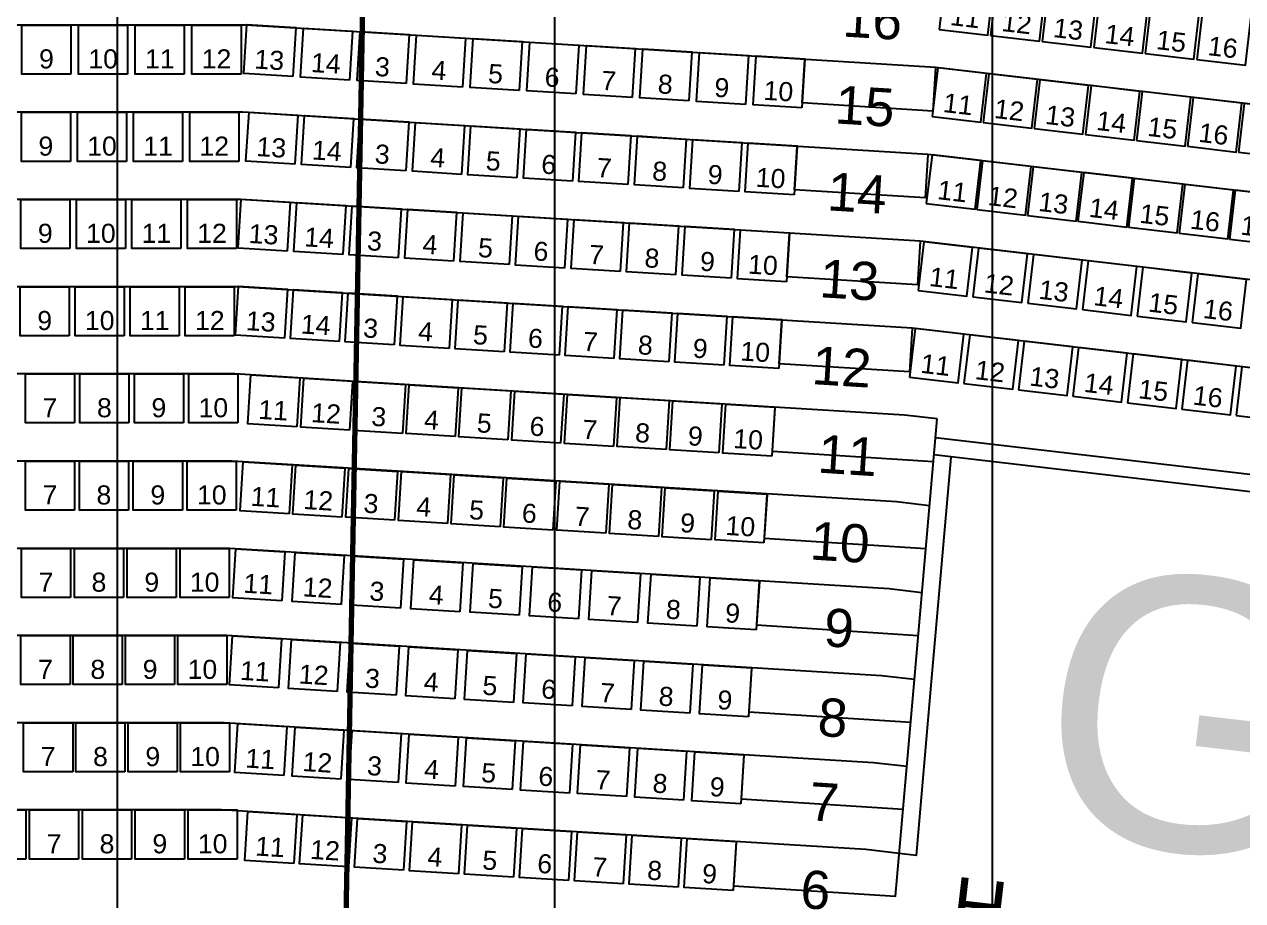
# Model space of a CAD drawing. Header units: millimetres. Extents: x -76108 to 202332, y 27411 to 140378.
# Drawn here: x 119909 to 131088, y 110235 to 118273 of the extents above; entities that cross this region are included whole.
import ezdxf
from ezdxf.enums import TextEntityAlignment as Align

# ---------------------------------------------------------------- set-up
doc = ezdxf.new("R2010")
doc.units = ezdxf.units.MM
doc.header["$LTSCALE"] = 100
for name, color, linetype in [('F-RADER', 252, 'CONTINUOUS'), ('F-STOLAR', 1, 'CONTINUOUS'), ('F-STOLNUMMER', 7, 'CONTINUOUS'), ('G-RADER', 252, 'CONTINUOUS'), ('G-RADNUMMER', 4, 'CONTINUOUS'), ('G-STOLAR', 1, 'CONTINUOUS'), ('G-STOLNUMMER', 7, 'CONTINUOUS'), ('G-TRAPPA', 254, 'CONTINUOUS'), ('LINOR_HÄNG', 40, 'CONTINUOUS'), ('SEKTIONS_NR', 4, 'CONTINUOUS')]:
    doc.layers.add(name, color=color, linetype=linetype)
doc.layers.add('SEKTIONER', color=4, linetype='CONTINUOUS', lineweight=70)
doc.styles.add('ARIAL', font='arial.ttf')

msp = doc.modelspace()

# ---------------------------------------------------------------- linework, layer by layer
at = {"layer": 'F-RADER'}
for p, q in [((121938, 118266.7), (118752.6, 118266.7)), ((123008.3, 118200.9), (121938, 118266.7)), ((121913.5, 117466.7), (118752.6, 117466.7)), ((122993.5, 117400.4), (121913.5, 117466.7)), ((121888.9, 116666.7), (118752.6, 116666.7)), ((122978.7, 116599.8), (121888.9, 116666.7)), ((121864.4, 115866.7), (118752.6, 115866.7)), ((122963.8, 115799.2), (121864.4, 115866.7)), ((121839.8, 115066.7), (118752.6, 115066.7)), ((122072.5, 115052.4), (121839.8, 115066.7)), ((122949, 114998.6), (121839.8, 115066.7)), ((121815.3, 114266.7), (118752.6, 114266.7)), ((122934.2, 114198), (121815.3, 114266.7)), ((121790.7, 113466.7), (118752.6, 113466.7)), ((122919.4, 113397.4), (121790.7, 113466.7)), ((121766.2, 112666.7), (118752.6, 112666.7)), ((122870.3, 112598.9), (121766.2, 112666.7)), ((121741.6, 111866.7), (118752.6, 111866.7)), ((122889.7, 111796.2), (121741.6, 111866.7)), ((121717.1, 111066.7), (118752.6, 111066.7)), ((122874.9, 110995.6), (121717.1, 111066.7))]:
    msp.add_line(p, q, dxfattribs=at)
at = {"layer": 'F-STOLAR'}
for points in [[(120337.2, 117816.7), (119887.2, 117816.7), (119887.2, 118266.7), (120337.2, 118266.7)], [(120857.2, 117816.7), (120407.2, 117816.7), (120407.2, 118266.7), (120857.2, 118266.7)], [(121377.2, 117816.7), (120927.2, 117816.7), (120927.2, 118266.7), (121377.2, 118266.7)], [(121897.2, 117816.7), (121447.2, 117816.7), (121447.2, 118266.7), (121897.2, 118266.7)], [(122373.3, 117794.1), (121924.1, 117821.6), (121951.7, 118270.8), (122400.8, 118243.2)], [(122892.3, 117762.2), (122443.1, 117789.8), (122470.7, 118238.9), (122919.9, 118211.3)], [(120331.8, 117016.7), (119881.8, 117016.7), (119881.8, 117466.7), (120331.8, 117466.7)], [(120846.8, 117016.7), (120396.8, 117016.7), (120396.8, 117466.7), (120846.8, 117466.7)], [(121361.8, 117016.7), (120911.8, 117016.7), (120911.8, 117466.7), (121361.8, 117466.7)], [(121876.8, 117016.7), (121426.8, 117016.7), (121426.8, 117466.7), (121876.8, 117466.7)], [(122392.1, 116991.4), (121943, 117019), (121970.6, 117468.1), (122419.7, 117440.5)], [(122901.2, 116960.1), (122452, 116987.7), (122479.6, 117436.9), (122928.7, 117409.3)], [(120326.3, 116216.7), (119876.3, 116216.7), (119876.3, 116666.7), (120326.3, 116666.7)], [(120836.3, 116216.7), (120386.3, 116216.7), (120386.3, 116666.7), (120836.3, 116666.7)], [(121346.3, 116216.7), (120896.3, 116216.7), (120896.3, 116666.7), (121346.3, 116666.7)], [(121856.3, 116216.7), (121406.3, 116216.7), (121406.3, 116666.7), (121856.3, 116666.7)], [(122321.2, 116194.2), (121872, 116221.8), (121899.6, 116671), (122348.7, 116643.4)], [(122830.2, 116163), (122381, 116190.6), (122408.6, 116639.7), (122857.8, 116612.1)], [(120320.9, 115416.7), (119870.9, 115416.7), (119870.9, 115866.7), (120320.9, 115866.7)], [(120825.9, 115416.7), (120375.9, 115416.7), (120375.9, 115866.7), (120825.9, 115866.7)], [(121330.9, 115416.7), (120880.9, 115416.7), (120880.9, 115866.7), (121330.9, 115866.7)], [(121835.9, 115416.7), (121385.9, 115416.7), (121385.9, 115866.7), (121835.9, 115866.7)], [(122295.1, 115394.3), (121845.9, 115421.9), (121873.5, 115871.1), (122322.7, 115843.5)], [(122799.2, 115363.4), (122350, 115391), (122377.6, 115840.1), (122826.7, 115812.5)], [(120368.7, 114616.7), (119918.7, 114616.7), (119918.7, 115066.7), (120368.7, 115066.7)], [(120868.7, 114616.7), (120418.7, 114616.7), (120418.7, 115066.7), (120868.7, 115066.7)], [(121368.7, 114616.7), (120918.7, 114616.7), (120918.7, 115066.7), (121368.7, 115066.7)], [(121868.7, 114616.7), (121418.7, 114616.7), (121418.7, 115066.7), (121868.7, 115066.7)], [(122409.7, 114580.5), (121960.6, 114608.1), (121988.2, 115057.3), (122437.3, 115029.7)], [(122893.8, 114550.8), (122444.7, 114578.4), (122472.3, 115027.5), (122921.4, 115000)], [(120369.1, 113816.7), (119919.1, 113816.7), (119919.1, 114266.7), (120369.1, 114266.7)], [(120864.1, 113816.7), (120414.1, 113816.7), (120414.1, 114266.7), (120864.1, 114266.7)], [(121359.1, 113816.7), (120909.1, 113816.7), (120909.1, 114266.7), (121359.1, 114266.7)], [(121854.1, 113816.7), (121404.1, 113816.7), (121404.1, 114266.7), (121854.1, 114266.7)], [(122338.8, 113783.4), (121889.6, 113811), (121917.2, 114260.2), (122366.4, 114232.6)], [(122822.9, 113753.7), (122373.7, 113781.3), (122401.3, 114230.5), (122850.5, 114202.9)], [(120333.6, 113016.7), (119883.6, 113016.7), (119883.6, 113466.7), (120333.6, 113466.7)], [(120818.6, 113016.7), (120368.6, 113016.7), (120368.6, 113466.7), (120818.6, 113466.7)], [(121303.6, 113016.7), (120853.6, 113016.7), (120853.6, 113466.7), (121303.6, 113466.7)], [(121788.6, 113016.7), (121338.6, 113016.7), (121338.6, 113466.7), (121788.6, 113466.7)], [(122272.8, 112986.1), (121823.7, 113013.6), (121851.2, 113462.8), (122300.4, 113435.2)], [(122816.8, 112952.6), (122367.6, 112980.2), (122395.2, 113429.4), (122844.4, 113401.8)], [(120328.2, 112216.7), (119878.2, 112216.7), (119878.2, 112666.7), (120328.2, 112666.7)], [(120808.2, 112216.7), (120358.2, 112216.7), (120358.2, 112666.7), (120808.2, 112666.7)], [(121288.2, 112216.7), (120838.2, 112216.7), (120838.2, 112666.7), (121288.2, 112666.7)], [(121768.2, 112216.7), (121318.2, 112216.7), (121318.2, 112666.7), (121768.2, 112666.7)], [(122241.8, 112186.5), (121792.6, 112214.1), (121820.2, 112663.3), (122269.4, 112635.7)], [(122780.8, 112153.4), (122331.6, 112181), (122359.2, 112630.1), (122808.3, 112602.6)], [(120352.8, 111416.7), (119902.8, 111416.7), (119902.8, 111866.7), (120352.8, 111866.7)], [(120832.8, 111416.7), (120382.8, 111416.7), (120382.8, 111866.7), (120832.8, 111866.7)], [(121312.8, 111416.7), (120862.8, 111416.7), (120862.8, 111866.7), (121312.8, 111866.7)], [(121792.8, 111416.7), (121342.8, 111416.7), (121342.8, 111866.7), (121792.8, 111866.7)], [(122290.6, 111382.1), (121841.4, 111409.7), (121869, 111858.8), (122318.2, 111831.2)], [(122814.6, 111349.9), (122365.5, 111377.5), (122393, 111826.6), (122842.2, 111799)], [(119922.4, 110616.7), (119472.4, 110616.7), (119472.4, 111066.7), (119922.4, 111066.7)], [(120407.4, 110616.7), (119957.4, 110616.7), (119957.4, 111066.7), (120407.4, 111066.7)], [(120892.4, 110616.7), (120442.4, 110616.7), (120442.4, 111066.7), (120892.4, 111066.7)], [(121377.4, 110616.7), (120927.4, 110616.7), (120927.4, 111066.7), (121377.4, 111066.7)], [(121862.4, 110616.7), (121412.4, 110616.7), (121412.4, 111066.7), (121862.4, 111066.7)], [(122380.5, 110575.1), (121931.4, 110602.7), (121958.9, 111051.8), (122408.1, 111024.2)], [(122884.6, 110544.1), (122435.4, 110571.7), (122463, 111020.9), (122912.1, 110993.3)]]:
    msp.add_lwpolyline(points, close=True, dxfattribs=at)
at = {"layer": 'G-RADER'}
for p, q in [((128269.5, 117877.8), (123008.3, 118200.9)), ((134388.1, 117163.4), (128269.5, 117877.8)), ((128198.5, 117080.7), (122993.5, 117400.4)), ((134275.8, 116371.1), (128198.5, 117080.7)), ((128127.5, 116283.5), (122978.7, 116599.8)), ((134163.5, 115578.7), (128127.5, 116283.5)), ((128056.6, 115486.4), (122963.8, 115799.2)), ((134051.2, 114786.4), (128056.6, 115486.4)), ((127985.6, 114689.2), (122949, 114998.6)), ((128283.8, 114654.4), (127985.6, 114689.2)), ((127914.6, 113892.1), (122934.2, 114198)), ((128214.6, 113857), (127914.6, 113892.1)), ((127843.7, 113094.9), (122919.4, 113397.4)), ((128145.3, 113059.7), (127843.7, 113094.9)), ((127772.7, 112297.8), (122870.3, 112598.9)), ((128076.1, 112262.4), (127772.7, 112297.8)), ((127701.8, 111500.6), (122889.7, 111796.2)), ((128006.8, 111465), (127701.8, 111500.6)), ((127630.8, 110703.5), (122874.9, 110995.6)), ((127937.6, 110667.7), (127630.8, 110703.5))]:
    msp.add_line(p, q, dxfattribs=at)
at = {"layer": 'G-STOLAR'}
for points in [[(128302.6, 118226.3), (128749.5, 118174.1), (128801.7, 118621.1), (128354.7, 118673.3)], [(128775.3, 118171.1), (129222.3, 118118.9), (129274.5, 118565.9), (128827.5, 118618.1)], [(129248.1, 118115.9), (129695.1, 118063.7), (129747.3, 118510.7), (129300.3, 118562.9)], [(129720.9, 118060.7), (130167.9, 118008.5), (130220.1, 118455.5), (129773.1, 118507.7)], [(130193.7, 118005.5), (130640.7, 117953.3), (130692.9, 118400.3), (130245.9, 118452.5)], [(130666.5, 117950.3), (131113.5, 117898.1), (131165.6, 118345.1), (130718.7, 118397.3)], [(123411.3, 117730.3), (122962.1, 117757.9), (122989.7, 118207), (123438.9, 118179.5)], [(123930.3, 117698.4), (123481.2, 117726), (123508.8, 118175.2), (123957.9, 118147.6)], [(124449.3, 117666.5), (124000.2, 117694.1), (124027.8, 118143.3), (124476.9, 118115.7)], [(124968.4, 117634.7), (124519.2, 117662.3), (124546.8, 118111.4), (124995.9, 118083.8)], [(125487.4, 117602.8), (125038.2, 117630.4), (125065.8, 118079.5), (125515, 118051.9)], [(126006.4, 117570.9), (125557.3, 117598.5), (125584.8, 118047.7), (126034, 118020.1)], [(126525.4, 117539), (126076.3, 117566.6), (126103.9, 118015.8), (126553, 117988.2)], [(127044.5, 117507.2), (126595.3, 117534.7), (126622.9, 117983.9), (127072, 117956.3)], [(128237.9, 117428.4), (128684.9, 117376.2), (128737.1, 117823.2), (128290.1, 117875.4)], [(128706.8, 117373.7), (129153.7, 117321.5), (129205.9, 117768.5), (128758.9, 117820.7)], [(129175.6, 117319), (129622.5, 117266.8), (129674.7, 117713.7), (129227.8, 117765.9)], [(129644.4, 117264.2), (130091.3, 117212), (130143.5, 117659), (129696.6, 117711.2)], [(130113.2, 117209.5), (130560.2, 117157.3), (130612.4, 117604.2), (130165.4, 117656.4)], [(130582, 117154.7), (131029, 117102.5), (131081.2, 117549.5), (130634.2, 117601.7)], [(131050.8, 117100), (131497.8, 117047.8), (131550, 117494.8), (131103, 117547)], [(123410.2, 116928.9), (122961, 116956.5), (122988.6, 117405.6), (123437.8, 117378)], [(123919.2, 116897.6), (123470.1, 116925.2), (123497.7, 117374.3), (123946.8, 117346.8)], [(124428.3, 116866.3), (123979.1, 116893.9), (124006.7, 117343.1), (124455.9, 117315.5)], [(124937.3, 116835.1), (124488.2, 116862.7), (124515.8, 117311.8), (124964.9, 117284.2)], [(125446.4, 116803.8), (124997.2, 116831.4), (125024.8, 117280.5), (125473.9, 117253)], [(125955.4, 116772.5), (125506.2, 116800.1), (125533.8, 117249.3), (125983, 117221.7)], [(126464.4, 116741.3), (126015.3, 116768.9), (126042.9, 117218), (126492, 117190.4)], [(126973.5, 116710), (126524.3, 116737.6), (126551.9, 117186.8), (127001.1, 117159.2)], [(128185.3, 116629.2), (128632.2, 116577), (128684.4, 117023.9), (128237.4, 117076.1)], [(128649.1, 116575), (129096.1, 116522.8), (129148.3, 116969.8), (128701.3, 117022)], [(129112.9, 116520.8), (129559.9, 116468.6), (129612.1, 116915.6), (129165.1, 116967.8)], [(129576.8, 116466.7), (130023.8, 116414.5), (130076, 116861.4), (129629, 116913.6)], [(130040.6, 116412.5), (130487.6, 116360.3), (130539.8, 116807.3), (130092.8, 116859.5)], [(130504.5, 116358.3), (130951.5, 116306.2), (131003.6, 116753.1), (130556.7, 116805.3)], [(130968.3, 116304.2), (131415.3, 116252), (131467.5, 116699), (131020.5, 116751.2)], [(123339.2, 116131.7), (122890.1, 116159.3), (122917.7, 116608.5), (123366.8, 116580.9)], [(123848.3, 116100.5), (123399.1, 116128), (123426.7, 116577.2), (123875.9, 116549.6)], [(124357.3, 116069.2), (123908.2, 116096.8), (123935.7, 116545.9), (124384.9, 116518.3)], [(124866.4, 116037.9), (124417.2, 116065.5), (124444.8, 116514.7), (124893.9, 116487.1)], [(125375.4, 116006.7), (124926.2, 116034.2), (124953.8, 116483.4), (125403, 116455.8)], [(125884.4, 115975.4), (125435.3, 116003), (125462.9, 116452.1), (125912, 116424.5)], [(126393.5, 115944.1), (125944.3, 115971.7), (125971.9, 116420.9), (126421.1, 116393.3)], [(126902.5, 115912.9), (126453.4, 115940.4), (126481, 116389.6), (126930.1, 116362)], [(128110.7, 115832.4), (128557.7, 115780.2), (128609.9, 116227.2), (128162.9, 116279.4)], [(128613.3, 115773.7), (129060.3, 115721.6), (129112.4, 116168.5), (128665.5, 116220.7)], [(129115.9, 115715.1), (129562.8, 115662.9), (129615, 116109.8), (129168.1, 116162)], [(129618.5, 115656.4), (130065.4, 115604.2), (130117.6, 116051.1), (129670.7, 116103.3)], [(130121.1, 115597.7), (130568, 115545.5), (130620.2, 115992.5), (130173.2, 116044.7)], [(130623.6, 115539), (131070.6, 115486.8), (131122.8, 115933.8), (130675.8, 115986)], [(123303.2, 115332.4), (122854, 115360), (122881.6, 115809.2), (123330.8, 115781.6)], [(123807.3, 115301.5), (123358.1, 115329), (123385.7, 115778.2), (123834.8, 115750.6)], [(124311.3, 115270.5), (123862.1, 115298.1), (123889.7, 115747.2), (124338.9, 115719.7)], [(124815.4, 115239.5), (124366.2, 115267.1), (124393.8, 115716.3), (124842.9, 115688.7)], [(125319.4, 115208.6), (124870.2, 115236.2), (124897.8, 115685.3), (125347, 115657.7)], [(125823.5, 115177.6), (125374.3, 115205.2), (125401.9, 115654.4), (125851, 115626.8)], [(126327.5, 115146.7), (125878.3, 115174.3), (125905.9, 115623.4), (126355.1, 115595.8)], [(126831.6, 115115.7), (126382.4, 115143.3), (126410, 115592.5), (126859.1, 115564.9)], [(128031.2, 115036.3), (128478.2, 114984.1), (128530.4, 115431), (128083.4, 115483.2)], [(128530.8, 114977.9), (128977.8, 114925.7), (129030, 115372.7), (128583, 115424.9)], [(129030.4, 114919.6), (129477.4, 114867.4), (129529.6, 115314.4), (129082.6, 115366.6)], [(129530, 114861.3), (129977, 114809.1), (130029.2, 115256), (129582.2, 115308.2)], [(130029.6, 114802.9), (130476.6, 114750.7), (130528.8, 115197.7), (130081.8, 115249.9)], [(130529.2, 114744.6), (130976.2, 114692.4), (131028.4, 115139.4), (130581.4, 115191.6)], [(131028.8, 114686.3), (131475.8, 114634.1), (131528, 115081), (131081, 115133.2)], [(123377.9, 114521.1), (122928.8, 114548.7), (122956.3, 114997.8), (123405.5, 114970.2)], [(123862, 114491.3), (123412.8, 114518.9), (123440.4, 114968.1), (123889.6, 114940.5)], [(124346.1, 114461.6), (123896.9, 114489.2), (123924.5, 114938.3), (124373.7, 114910.8)], [(124830.2, 114431.9), (124381, 114459.5), (124408.6, 114908.6), (124857.8, 114881)], [(125314.3, 114402.1), (124865.1, 114429.7), (124892.7, 114878.9), (125341.9, 114851.3)], [(125798.4, 114372.4), (125349.2, 114400), (125376.8, 114849.2), (125825.9, 114821.6)], [(126282.4, 114342.7), (125833.3, 114370.3), (125860.9, 114819.4), (126310, 114791.8)], [(126766.5, 114312.9), (126317.4, 114340.5), (126345, 114789.7), (126794.1, 114762.1)], [(123307, 113724), (122857.8, 113751.6), (122885.4, 114200.7), (123334.5, 114173.1)], [(123791, 113694.3), (123341.9, 113721.8), (123369.5, 114171), (123818.6, 114143.4)], [(124275.1, 113664.5), (123826, 113692.1), (123853.6, 114141.3), (124302.7, 114113.7)], [(124759.2, 113634.8), (124310.1, 113662.4), (124337.7, 114111.5), (124786.8, 114083.9)], [(125243.3, 113605.1), (124794.2, 113632.6), (124821.7, 114081.8), (125270.9, 114054.2)], [(125727.4, 113575.3), (125278.2, 113602.9), (125305.8, 114052.1), (125755, 114024.5)], [(126211.5, 113545.6), (125762.3, 113573.2), (125789.9, 114022.3), (126239.1, 113994.7)], [(126695.6, 113515.9), (126246.4, 113543.4), (126274, 113992.6), (126723.2, 113965)], [(123360.8, 112919.2), (122911.6, 112946.8), (122939.2, 113396), (123388.3, 113368.4)], [(123904.7, 112885.8), (123455.6, 112913.4), (123483.2, 113362.6), (123932.3, 113335)], [(124448.7, 112852.4), (123999.6, 112880), (124027.1, 113329.2), (124476.3, 113301.6)], [(124992.7, 112819), (124543.5, 112846.6), (124571.1, 113295.7), (125020.3, 113268.2)], [(125536.7, 112785.6), (125087.5, 112813.2), (125115.1, 113262.3), (125564.2, 113234.7)], [(126080.6, 112752.2), (125631.5, 112779.8), (125659.1, 113228.9), (126108.2, 113201.3)], [(126624.6, 112718.8), (126175.5, 112746.4), (126203, 113195.5), (126652.2, 113167.9)], [(123319.7, 112120.3), (122870.6, 112147.9), (122898.2, 112597), (123347.3, 112569.5)], [(123858.7, 112087.2), (123409.6, 112114.8), (123437.2, 112563.9), (123886.3, 112536.4)], [(124397.7, 112054.1), (123948.6, 112081.7), (123976.1, 112530.8), (124425.3, 112503.2)], [(124936.7, 112021), (124487.5, 112048.6), (124515.1, 112497.7), (124964.3, 112470.1)], [(125475.7, 111987.9), (125026.5, 112015.5), (125054.1, 112464.6), (125503.3, 112437)], [(126014.7, 111954.8), (125565.5, 111982.4), (125593.1, 112431.5), (126042.3, 112403.9)], [(126553.7, 111921.7), (126104.5, 111949.3), (126132.1, 112398.4), (126581.2, 112370.8)], [(123338.6, 111317.7), (122889.5, 111345.3), (122917.1, 111794.4), (123366.2, 111766.9)], [(123862.6, 111285.5), (123413.5, 111313.1), (123441.1, 111762.3), (123890.2, 111734.7)], [(124386.6, 111253.3), (123937.5, 111280.9), (123965.1, 111730.1), (124414.2, 111702.5)], [(124910.7, 111221.1), (124461.5, 111248.7), (124489.1, 111697.9), (124938.2, 111670.3)], [(125434.7, 111189), (124985.5, 111216.5), (125013.1, 111665.7), (125462.3, 111638.1)], [(125958.7, 111156.8), (125509.5, 111184.4), (125537.1, 111633.5), (125986.3, 111605.9)], [(126482.7, 111124.6), (126033.5, 111152.2), (126061.1, 111601.3), (126510.3, 111573.7)], [(123388.6, 110513.2), (122939.5, 110540.8), (122967, 110989.9), (123416.2, 110962.3)], [(123892.7, 110482.2), (123443.5, 110509.8), (123471.1, 110959), (123920.2, 110931.4)], [(124396.7, 110451.3), (123947.6, 110478.8), (123975.1, 110928), (124424.3, 110900.4)], [(124900.8, 110420.3), (124451.6, 110447.9), (124479.2, 110897), (124928.3, 110869.5)], [(125404.8, 110389.3), (124955.7, 110416.9), (124983.2, 110866.1), (125432.4, 110838.5)], [(125908.9, 110358.4), (125459.7, 110386), (125487.3, 110835.1), (125936.4, 110807.5)], [(126412.9, 110327.4), (125963.8, 110355), (125991.3, 110804.2), (126440.5, 110776.6)]]:
    msp.add_lwpolyline(points, close=True, dxfattribs=at)
at = {"layer": 'G-TRAPPA'}
for p, q in [((126795, 114757.1), (126769.3, 114357.9)), ((126769.3, 114357.9), (128249.8, 114262.7)), ((126724, 113960), (126698.3, 113560.8)), ((126698.3, 113560.8), (128180.6, 113465.5)), ((126653.1, 113162.9), (126627.4, 112763.7)), ((126627.4, 112763.7), (128111.3, 112668.3)), ((126582.1, 112365.8), (126556.4, 111966.7)), ((126556.4, 111966.7), (128042.1, 111871.1)), ((126511.1, 111568.7), (126485.5, 111169.6)), ((126485.5, 111169.6), (127972.8, 111073.9)), ((126440.2, 110771.6), (126414.5, 110372.5))]:
    msp.add_line(p, q, dxfattribs=at)
for points in [[(128269.5, 117877.8), (128245, 117478.6), (127047.2, 117552.1), (127071.7, 117951.4)], [(128198.5, 117080.7), (128174, 116681.4), (126976.2, 116755), (127000.8, 117154.2)], [(128127.5, 116283.5), (128103, 115884.3), (126905.3, 115957.8), (126929.8, 116357.1)], [(128056.6, 115486.4), (128032.1, 115087.1), (126834.3, 115160.7), (126858.8, 115559.9)], [(128076.1, 112262.4), (128283.8, 114654.4)], [(133615.6, 113855.8), (128268.7, 114480.1)], [(128408.7, 114300.3), (128230.1, 112244.8)], [(133593.5, 113702.3), (128255.3, 114325.6)], [(126414.5, 110372.5), (127903.6, 110276.7), (128076.1, 112262.4)], [(128230.1, 112244.8), (128091.6, 110649.7), (127937.6, 110667.7)]]:
    msp.add_lwpolyline(points, dxfattribs=at)
at = {"layer": 'LINOR_HÄNG'}
for p, q in [((120760.1, 137808.9), (120760.1, 30391.1)), ((124775.1, 137450.7), (124775.1, 30749.3)), ((128790.1, 136831.3), (128790.1, 31368.7))]:
    msp.add_line(p, q, dxfattribs=at)
at = {"layer": 'SEKTIONER'}
msp.add_line((123099.9, 123146.3), (122853.6, 109847.6), dxfattribs=at)

# ---------------------------------------------------------------- texts
at = {"layer": 'F-STOLNUMMER', "style": 'ARIAL'}
for s, rotation, p in [('9', 360, (120112.2, 117816.7)), ('10', 360, (120632.2, 117816.7)), ('11', 360, (121152.2, 117816.7)), ('12', 360, (121672.2, 117816.7)), ('13', 356.48536, (122148.7, 117807.9)), ('14', 356.48536, (122667.7, 117776)), ('9', 360, (120106.8, 117016.7)), ('10', 360, (120621.8, 117016.7)), ('11', 360, (121136.8, 117016.7)), ('12', 360, (121651.8, 117016.7)), ('13', 356.48536, (122167.5, 117005.2)), ('14', 356.48536, (122676.6, 116973.9)), ('9', 360, (120101.3, 116216.7)), ('10', 360, (120611.3, 116216.7)), ('11', 360, (121121.3, 116216.7)), ('12', 360, (121631.3, 116216.7)), ('13', 356.48536, (122096.6, 116208)), ('14', 356.48536, (122605.6, 116176.8)), ('9', 360, (120095.9, 115416.7)), ('10', 360, (120600.9, 115416.7)), ('11', 360, (121105.9, 115416.7)), ('12', 360, (121610.9, 115416.7)), ('13', 356.48536, (122070.5, 115408.1)), ('14', 356.48536, (122574.6, 115377.2)), ('7', 360, (120143.7, 114616.7)), ('8', 360, (120643.7, 114616.7)), ('9', 360, (121143.7, 114616.7)), ('10', 360, (121643.7, 114616.7)), ('11', 356.48536, (122185.2, 114594.3)), ('12', 356.48536, (122669.3, 114564.6)), ('7', 360, (120144.1, 113816.7)), ('8', 360, (120639.1, 113816.7)), ('9', 360, (121134.1, 113816.7)), ('10', 360, (121629.1, 113816.7)), ('11', 356.48536, (122114.2, 113797.2)), ('12', 356.48536, (122598.3, 113767.5)), ('7', 360, (120108.6, 113016.7)), ('8', 360, (120593.6, 113016.7)), ('9', 360, (121078.6, 113016.7)), ('10', 360, (121563.6, 113016.7)), ('11', 356.48536, (122048.2, 112999.8)), ('12', 356.48536, (122592.2, 112966.4)), ('7', 360, (120103.2, 112216.7)), ('8', 360, (120583.2, 112216.7)), ('9', 360, (121063.2, 112216.7)), ('10', 360, (121543.2, 112216.7)), ('11', 356.48536, (122017.2, 112200.3)), ('12', 356.48536, (122556.2, 112167.2)), ('7', 360, (120127.8, 111416.7)), ('8', 360, (120607.8, 111416.7)), ('9', 360, (121087.8, 111416.7)), ('10', 360, (121567.8, 111416.7)), ('11', 356.48536, (122066, 111395.9)), ('12', 356.48536, (122590, 111363.7)), ('7', 360, (120182.4, 110616.7)), ('8', 360, (120667.4, 110616.7)), ('9', 360, (121152.4, 110616.7)), ('10', 360, (121637.4, 110616.7)), ('11', 356.48536, (122155.9, 110588.9)), ('12', 356.48536, (122660, 110557.9))]:
    msp.add_text(s, height=175, rotation=rotation, dxfattribs=at).set_placement(p, align=Align.BOTTOM_CENTER)
at = {"layer": 'G-RADNUMMER', "style": 'ARIAL'}
for s, rotation, p in [('16', 356.48537, (127410.8, 118162.4)), ('15', 356.48537, (127339.9, 117365.3)), ('14', 356.48537, (127268.9, 116568.1)), ('13', 356.48537, (127197.9, 115771)), ('12', 356.48537, (127127, 114973.8)), ('11', 356.32846, (127181.3, 114162.4)), ('10', 356.32846, (127110.4, 113365.4)), ('9', 356.32846, (127237.4, 112569.8)), ('8', 356.32846, (127180.6, 111747.7)), ('7', 356.32846, (127101.1, 110973.6)), ('6', 356.32846, (127022.1, 110168))]:
    msp.add_text(s, height=350, rotation=rotation, dxfattribs=at).set_placement(p)
at = {"layer": 'G-STOLNUMMER', "style": 'ARIAL'}
for s, rotation, p in [('11', 353.34001, (128526, 118200.2)), ('12', 353.34001, (128998.8, 118145)), ('13', 353.34001, (129471.6, 118089.8)), ('14', 353.34001, (129944.4, 118034.6)), ('15', 353.34001, (130417.2, 117979.4)), ('16', 353.34001, (130890, 117924.2)), ('3', 356.48536, (123186.7, 117744.1)), ('4', 356.48536, (123705.7, 117712.2)), ('5', 356.48536, (124224.8, 117680.3)), ('6', 356.48536, (124743.8, 117648.5)), ('7', 356.48536, (125262.8, 117616.6)), ('8', 356.48536, (125781.8, 117584.7)), ('9', 356.48536, (126300.9, 117552.8)), ('10', 356.48536, (126819.9, 117521)), ('11', 353.34001, (128461.4, 117402.3)), ('12', 353.34001, (128930.2, 117347.6)), ('13', 353.34001, (129399.1, 117292.9)), ('14', 353.34001, (129867.9, 117238.1)), ('15', 353.34001, (130336.7, 117183.4)), ('16', 353.34001, (130805.5, 117128.6)), ('3', 356.48536, (123185.6, 116942.7)), ('4', 356.48536, (123694.7, 116911.4)), ('5', 356.48536, (124203.7, 116880.1)), ('6', 356.48536, (124712.7, 116848.9)), ('7', 356.48536, (125221.8, 116817.6)), ('8', 356.48536, (125730.8, 116786.3)), ('9', 356.48536, (126239.9, 116755.1)), ('10', 356.48536, (126748.9, 116723.8)), ('11', 353.34001, (128408.7, 116603.1)), ('12', 353.34001, (128872.6, 116548.9)), ('13', 353.34001, (129336.4, 116494.7)), ('14', 353.34001, (129800.3, 116440.6)), ('15', 353.34001, (130264.1, 116386.4)), ('16', 353.34001, (130728, 116332.3)), ('17', 353.34001, (131191.8, 116278.1)), ('3', 356.48536, (123114.7, 116145.5)), ('4', 356.48536, (123623.7, 116114.2)), ('5', 356.48536, (124132.7, 116083)), ('6', 356.48536, (124641.8, 116051.7)), ('7', 356.48536, (125150.8, 116020.4)), ('8', 356.48536, (125659.9, 115989.2)), ('9', 356.48536, (126168.9, 115957.9)), ('10', 356.48536, (126677.9, 115926.7)), ('11', 353.34001, (128334.2, 115806.3)), ('12', 353.34001, (128836.8, 115747.6)), ('13', 353.34001, (129339.4, 115689)), ('14', 353.34001, (129841.9, 115630.3)), ('15', 353.34001, (130344.5, 115571.6)), ('16', 353.34001, (130847.1, 115512.9)), ('3', 356.48536, (123078.6, 115346.2)), ('4', 356.48536, (123582.7, 115315.3)), ('5', 356.48536, (124086.7, 115284.3)), ('6', 356.48536, (124590.8, 115253.3)), ('7', 356.48536, (125094.8, 115222.4)), ('8', 356.48536, (125598.9, 115191.4)), ('9', 356.48536, (126102.9, 115160.5)), ('10', 356.48536, (126607, 115129.5)), ('11', 353.34001, (128254.7, 115010.2)), ('12', 353.34001, (128754.3, 114951.8)), ('13', 353.34001, (129253.9, 114893.5)), ('14', 353.34001, (129753.5, 114835.2)), ('15', 353.34001, (130253.1, 114776.8)), ('16', 353.34001, (130752.7, 114718.5)), ('3', 356.48536, (123153.3, 114534.9)), ('4', 356.48536, (123637.4, 114505.1)), ('5', 356.48536, (124121.5, 114475.4)), ('6', 356.48536, (124605.6, 114445.7)), ('7', 356.48536, (125089.7, 114415.9)), ('8', 356.48536, (125573.8, 114386.2)), ('9', 356.48536, (126057.9, 114356.5)), ('10', 356.48536, (126542, 114326.7)), ('3', 356.48536, (123082.4, 113737.8)), ('4', 356.48536, (123566.5, 113708)), ('5', 356.48536, (124050.6, 113678.3)), ('6', 356.48536, (124534.6, 113648.6)), ('7', 356.48536, (125018.7, 113618.8)), ('8', 356.48536, (125502.8, 113589.1)), ('9', 356.48536, (125986.9, 113559.4)), ('10', 356.48536, (126471, 113529.7)), ('3', 356.48536, (123136.2, 112933)), ('4', 356.48536, (123680.2, 112899.6)), ('5', 356.48536, (124224.1, 112866.2)), ('6', 356.48536, (124768.1, 112832.8)), ('7', 356.48536, (125312.1, 112799.4)), ('8', 356.48536, (125856.1, 112766)), ('9', 356.48536, (126400, 112732.6)), ('3', 356.48536, (123095.2, 112134.1)), ('4', 356.48536, (123634.2, 112101)), ('5', 356.48536, (124173.1, 112067.9)), ('6', 356.48536, (124712.1, 112034.8)), ('7', 356.48536, (125251.1, 112001.7)), ('8', 356.48536, (125790.1, 111968.6)), ('9', 356.48536, (126329.1, 111935.5)), ('3', 356.48536, (123114, 111331.5)), ('4', 356.48536, (123638.1, 111299.3)), ('5', 356.48536, (124162.1, 111267.1)), ('6', 356.48536, (124686.1, 111234.9)), ('7', 356.48536, (125210.1, 111202.8)), ('8', 356.48536, (125734.1, 111170.6)), ('9', 356.48536, (126258.1, 111138.4)), ('3', 356.48536, (123164, 110527)), ('4', 356.48536, (123668.1, 110496)), ('5', 356.48536, (124172.1, 110465.1)), ('6', 356.48536, (124676.2, 110434.1)), ('7', 356.48536, (125180.2, 110403.1)), ('8', 356.48536, (125684.3, 110372.2)), ('9', 356.48536, (126188.3, 110341.2))]:
    msp.add_text(s, height=175, rotation=rotation, dxfattribs=at).set_placement(p, align=Align.BOTTOM_CENTER)
at = {"layer": 'SEKTIONS_NR', "style": 'ARIAL'}
for s, height, p in [('G', 2500, (129117.6, 110859.7)), ('H', 500, (128394.2, 109960.5))]:
    msp.add_text(s, height=height, rotation=353.34, dxfattribs=at).set_placement(p)

doc.saveas('drawing.dxf')
